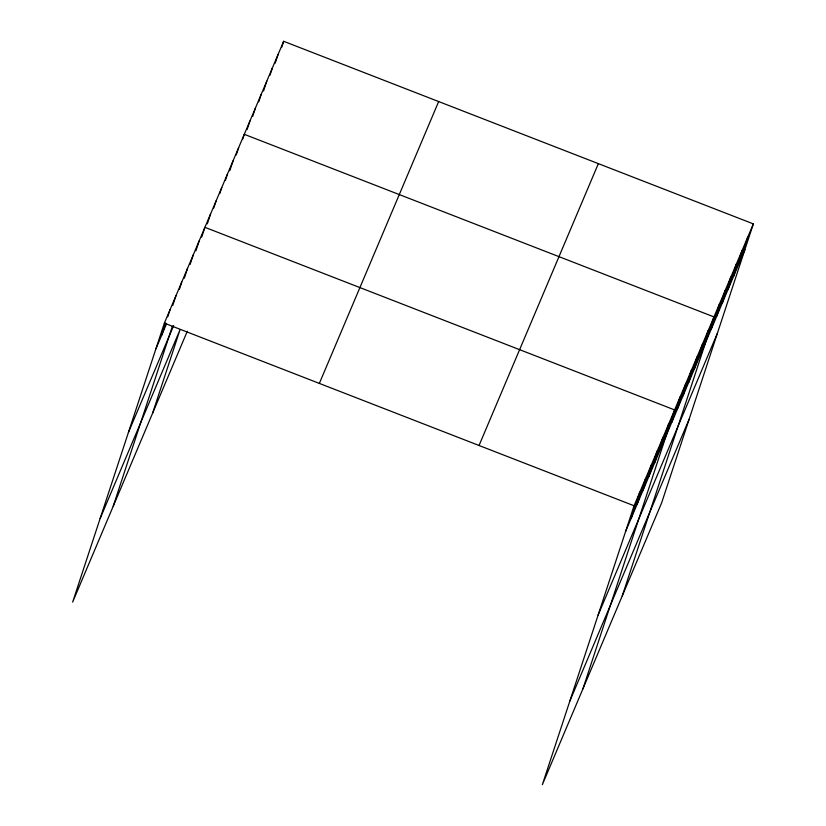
<?xml version="1.0" encoding="UTF-8"?>
<svg xmlns="http://www.w3.org/2000/svg" width="826" height="826" viewBox="0 0 826 826"><rect width="100%" height="100%" fill="white"/><g stroke="black" fill="none" stroke-linecap="round" stroke-linejoin="round"><path stroke-width="1.24" d="M753.353 223.898L634.058 505.749L542.341 784.7L661.647 502.848L753.353 223.898L283.659 41.3L164.353 323.152L72.647 602.102L187.265 331.319M161.689 335.201L165.716 322.945M167.74 316.812L170.156 309.461M172.727 305.579L175.948 295.77M179.325 289.441L181.741 282.079M184.312 278.197L187.533 268.388M190.104 264.506L193.336 254.707M195.907 250.815L199.128 241.016M113.203 506.266L172.417 326.177M201.699 237.124L204.92 227.326L674.615 409.923L582.908 688.874M207.326 223.836L210.547 214.037M213.748 208.1L216.164 200.749M219.778 193.583L221.791 187.461M225.405 180.305L227.418 174.172M229.814 170.693L233.046 160.884M236.246 154.947L238.662 147.596M152.573 413.258L180.047 329.698L100.122 518.542M242.679 139.212L244.289 134.308L713.984 316.916L622.277 595.856M247.098 129.599L249.917 121.019M252.715 116.311L255.533 107.741M258.744 101.804L261.161 94.453M263.566 90.963L266.788 81.165M269.988 75.228L272.415 67.877M275.213 63.168L278.032 54.588M281.645 47.423L283.659 41.3M631.384 517.799L639.851 492.069M637.176 504.108L645.643 478.378M642.979 490.417L651.435 464.687M648.771 476.726L657.228 450.996M654.564 463.045L663.03 437.305M660.356 449.354L668.823 423.614M671.775 422.375L680.242 396.635M677.403 409.087L685.869 383.347M683.03 395.799L691.486 370.058M688.647 382.51L697.113 356.77M694.274 369.222L702.74 343.492M699.901 355.934L708.357 330.204M711.145 329.357L719.611 303.627M716.772 316.079L725.238 290.339M722.399 302.791L730.855 277.051M728.016 289.503L736.482 263.762M733.643 276.214L742.109 250.474M739.27 262.926L747.726 237.186M155.897 348.892L166.522 323.792M128.422 432.452L173.677 325.547M319.352 383.409L438.658 101.557M479.049 445.493L598.354 163.641M625.592 531.49L744.897 249.638M598.117 615.05L717.422 333.198M569.816 701.14L689.111 419.288M164.353 323.152L634.058 505.749"/></g></svg>
